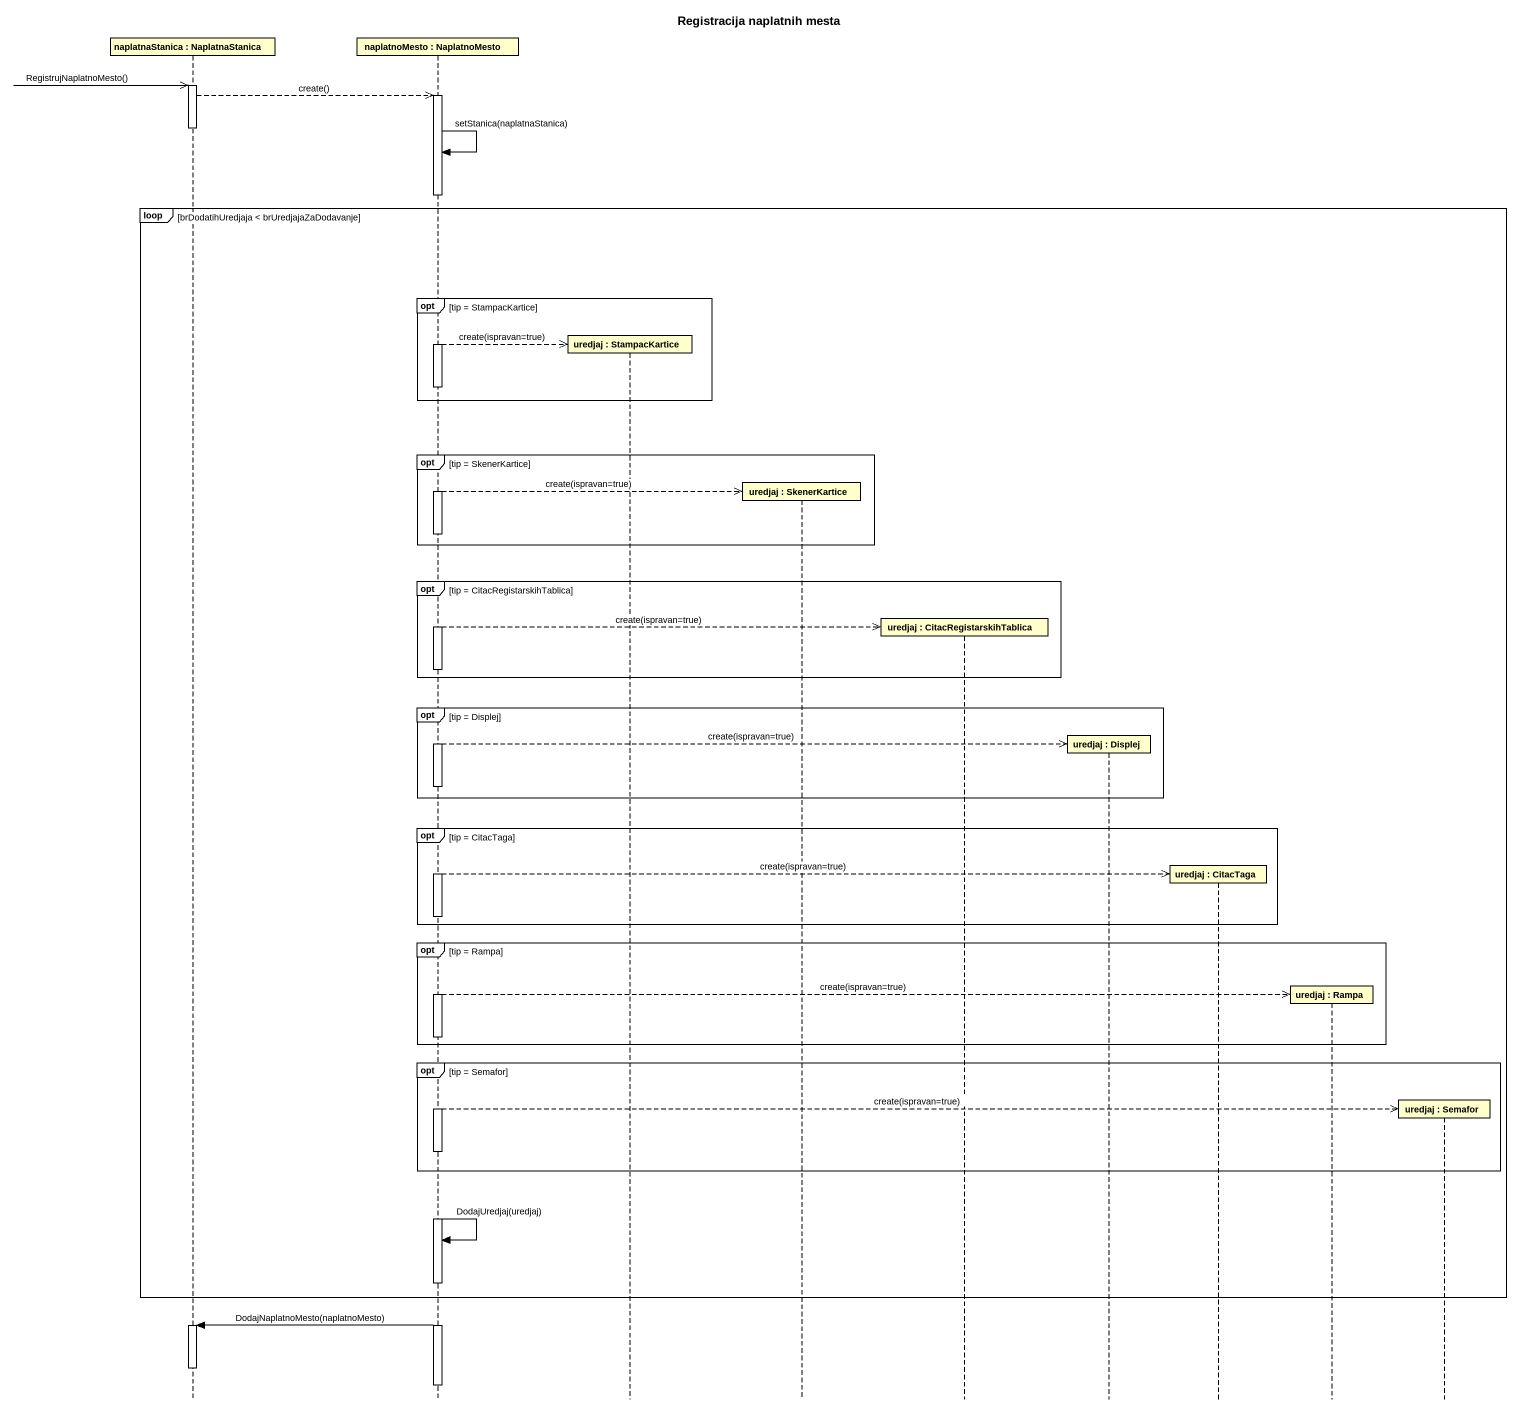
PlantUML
@startuml
title Registracija naplatnih mesta
hide footbox
participant "naplatnaStanica : NaplatnaStanica" as naplatnaStanica
participant "naplatnoMesto : NaplatnoMesto" as naplatnoMesto
participant "uredjaj : StampacKartice" as uredjaj
participant "uredjaj : SkenerKartice" as uredjaj_2
participant "uredjaj : CitacRegistarskihTablica" as uredjaj_3
participant "uredjaj : Displej" as uredjaj_4
participant "uredjaj : CitacTaga" as uredjaj_5
participant "uredjaj : Rampa" as uredjaj_6
participant "uredjaj : Semafor" as uredjaj_7

naplatnaStanica ->> naplatnaStanica : RegistrujNaplatnoMesto()
activate naplatnaStanica
naplatnaStanica -->> naplatnoMesto : create()
activate naplatnoMesto
deactivate naplatnaStanica
naplatnoMesto -> naplatnoMesto : setStanica(naplatnaStanica)
loop brDodatihUredjaja < brUredjajaZaDodavanje
  opt tip = StampacKartice
    naplatnoMesto -->> uredjaj ** : create(ispravan=true)
  end
  opt tip = SkenerKartice
    naplatnoMesto -->> uredjaj_2 ** : create(ispravan=true)
  end
  opt tip = CitacRegistarskihTablica
    naplatnoMesto -->> uredjaj_3 ** : create(ispravan=true)
  end
  opt tip = Displej
    naplatnoMesto -->> uredjaj_4 ** : create(ispravan=true)
  end
  opt tip = CitacTaga
    naplatnoMesto -->> uredjaj_5 ** : create(ispravan=true)
  end
  opt tip = Rampa
    naplatnoMesto -->> uredjaj_6 ** : create(ispravan=true)
  end
  opt tip = Semafor
    naplatnoMesto -->> uredjaj_7 ** : create(ispravan=true)
  end
  naplatnoMesto -> naplatnoMesto : DodajUredjaj(uredjaj)
end
naplatnoMesto -> naplatnaStanica : DodajNaplatnoMesto(naplatnoMesto)
activate naplatnaStanica
deactivate naplatnaStanica
deactivate naplatnoMesto
@enduml
